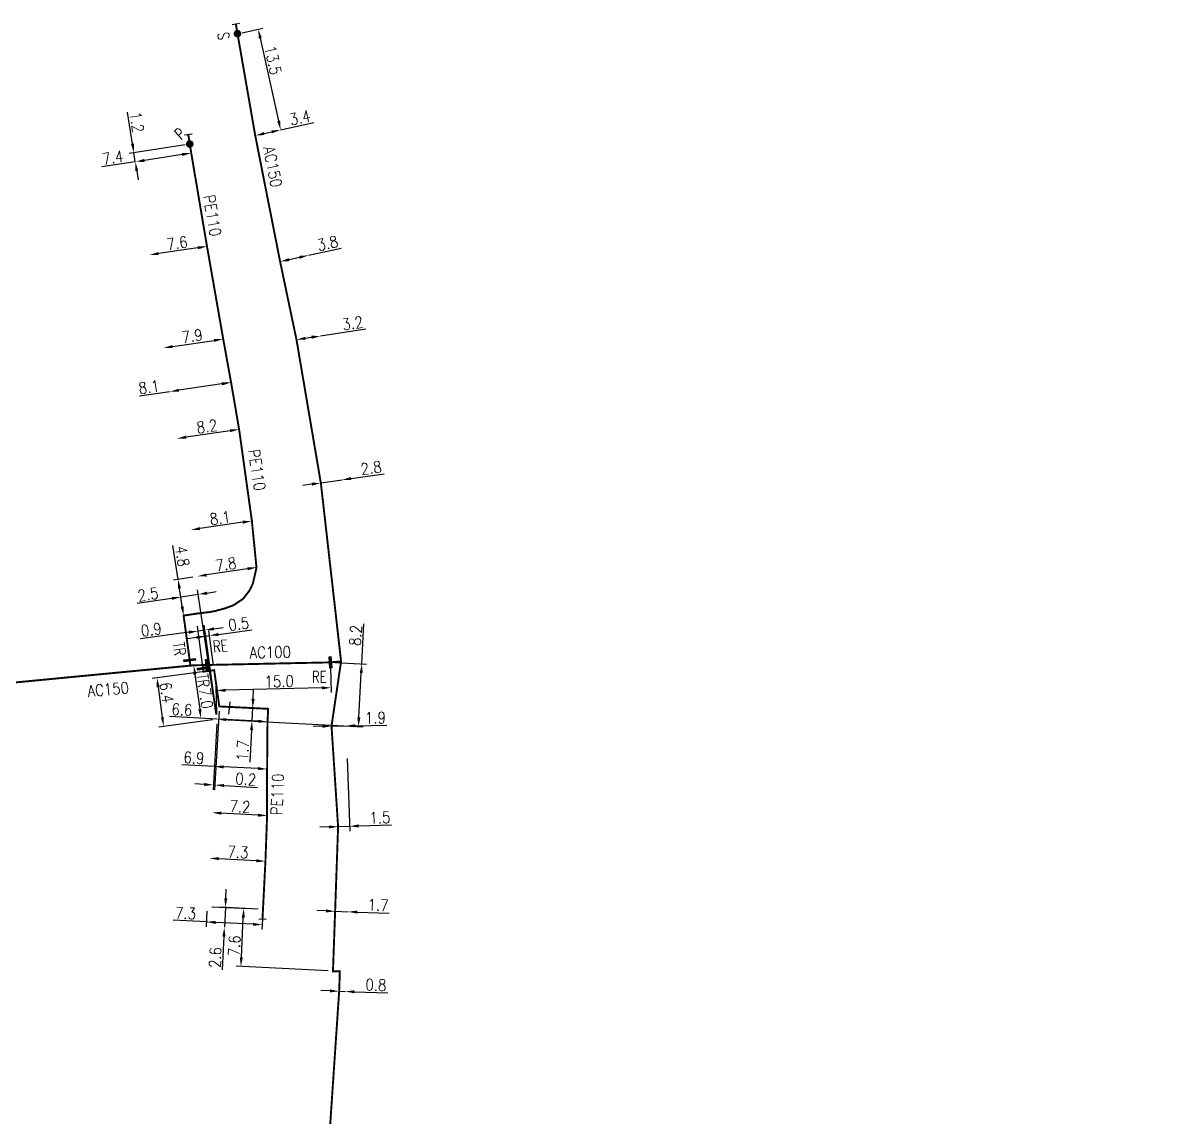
# Model space of a CAD drawing. Header units: millimetres. Extents: x 133989 to 135004, y 130988 to 132014.
# Drawn here: x 134509 to 134657.5, y 131640.1 to 131783.2 of the extents above; entities that cross this region are included whole.
import ezdxf
from ezdxf.enums import TextEntityAlignment as Align

# ---------------------------------------------------------------- set-up
doc = ezdxf.new("R2010")
doc.units = ezdxf.units.MM
doc.header["$PDMODE"] = 34
doc.linetypes.add('L_25_AP', pattern=[2000, 1000, 1000])
doc.linetypes.add('L_25_PE', pattern=[2000, 1000, 1000])
doc.layers.get('0').update_dxf_attribs({"linetype": 'CONTINUOUS'})
doc.layers.get('Defpoints').update_dxf_attribs({"linetype": 'CONTINUOUS'})
for name, color, linetype in [('L_150', 1, 'CONTINUOUS'), ('L_300', 7, 'CONTINUOUS'), ('L_340', 7, 'CONTINUOUS')]:
    doc.layers.add(name, color=color, linetype=linetype)
doc.styles.add('G_ROMANS', font='ROMANS.SHX', dxfattribs={"width": 0.75})
doc.styles.get("Standard").update_dxf_attribs({"font": 'romans.shx', "width": 0.85})
doc.dimstyles.get("Standard").update_dxf_attribs({"dimtxt": 1.5, "dimasz": 1.2, "dimexe": 0.625, "dimexo": 0.625, "dimgap": 0.25, "dimtad": 1, "dimdec": 1, "dimzin": 0, "dimdsep": 46, "dimtxsty": 'Standard', "dimcen": -0.5, "dimadec": 0, "dimazin": 0, "dimtfac": 1, "dimtdec": 1, "dimtmove": 0, "dimatfit": 3, "dimfxl": 0, "dimtolj": 1, "dimtzin": 0, "dimarcsym": 0})

# ---------------------------------------------------------------- blocks, each defined once
blk = doc.blocks.new('*D747')
at = {"layer": 'Defpoints', "color": 0, "linetype": 'Continuous', "transparency": 16777216}
for p in [(134537.09, 131781.77), (134542.73, 131769.19), (134542.73, 131769.19)]:
    blk.add_point(p, dxfattribs=at)
at = {"layer": 'L_300', "color": 0, "linetype": 'Continuous', "lineweight": -2, "transparency": 16777216}
for p, q in [((134537.7, 131781.9), (134540.41, 131782.5)), ((134540.06, 131781.2), (134542.47, 131770.36)), ((134543.34, 131769.33), (134543.34, 131769.33))]:
    blk.add_line(p, q, dxfattribs=at)
at = {"layer": 'L_300', "color": 0, "linetype": 'Continuous', "transparency": 16777216}
for points in [[(134540.26, 131781.24), (134539.87, 131781.15), (134539.8, 131782.37)], [(134542.66, 131770.41), (134542.27, 131770.32), (134542.73, 131769.19)]]:
    blk.add_solid(points, dxfattribs=at)
at = {"layer": 'L_300', "color": 0, "linetype": 'Continuous', "transparency": 16777216, "insert": (134541.73, 131778.31), "char_height": 1.5, "attachment_point": 5, "rotation": 282.5077}
blk.add_mtext('\\A1;13.5', dxfattribs=at)
blk = doc.blocks.new('*D748')
at = {"layer": 'Defpoints', "color": 0, "linetype": 'Continuous', "transparency": 16777216}
for p in [(134542.73, 131769.19), (134542.73, 131769.19), (134539.41, 131768.45)]:
    blk.add_point(p, dxfattribs=at)
at = {"layer": 'L_150', "color": 0, "linetype": 'Continuous', "lineweight": -2, "transparency": 16777216}
for p, q in [((134542.73, 131769.19), (134547.05, 131770.15)), ((134540.58, 131768.71), (134541.56, 131768.93))]:
    blk.add_line(p, q, dxfattribs=at)
at = {"layer": 'L_150', "color": 0, "linetype": 'Continuous', "transparency": 16777216}
for points in [[(134540.54, 131768.91), (134540.62, 131768.52), (134539.41, 131768.45)], [(134541.51, 131769.13), (134541.6, 131768.74), (134542.73, 131769.19)]]:
    blk.add_solid(points, dxfattribs=at)
at = {"layer": 'L_150', "color": 0, "linetype": 'Continuous', "transparency": 16777216, "insert": (134545.26, 131770.78), "char_height": 1.5, "attachment_point": 5, "rotation": 12.5077}
blk.add_mtext('\\A1;3.4', dxfattribs=at)
blk = doc.blocks.new('*D749')
at = {"layer": 'Defpoints', "color": 0, "linetype": 'Continuous', "transparency": 16777216}
for p in [(134546.37, 131752.79), (134546.37, 131752.79), (134542.66, 131751.97)]:
    blk.add_point(p, dxfattribs=at)
at = {"layer": 'L_150', "color": 0, "linetype": 'Continuous', "lineweight": -2, "transparency": 16777216}
for p, q in [((134546.37, 131752.79), (134550.63, 131753.74)), ((134543.83, 131752.23), (134545.19, 131752.53)), ((134542.79, 131751.36), (134542.79, 131751.36)), ((134546.5, 131752.18), (134546.5, 131752.18))]:
    blk.add_line(p, q, dxfattribs=at)
at = {"layer": 'L_150', "color": 0, "linetype": 'Continuous', "transparency": 16777216}
for points in [[(134543.78, 131752.42), (134543.87, 131752.03), (134542.66, 131751.97)], [(134545.15, 131752.72), (134545.24, 131752.33), (134546.37, 131752.79)]]:
    blk.add_solid(points, dxfattribs=at)
at = {"layer": 'L_150', "color": 0, "linetype": 'Continuous', "transparency": 16777216, "insert": (134548.87, 131754.37), "char_height": 1.5, "attachment_point": 5, "rotation": 12.5077}
blk.add_mtext('\\A1;3.8', dxfattribs=at)
blk = doc.blocks.new('*D750')
at = {"layer": 'Defpoints', "color": 0, "linetype": 'Continuous', "transparency": 16777216}
for p in [(134547.96, 131742.25), (134547.96, 131742.25), (134544.8, 131741.76)]:
    blk.add_point(p, dxfattribs=at)
at = {"layer": 'L_150', "color": 0, "linetype": 'Continuous', "lineweight": -2, "transparency": 16777216}
for p, q in [((134545.98, 131741.95), (134546.77, 131742.07)), ((134547.96, 131742.25), (134553.85, 131743.16))]:
    blk.add_line(p, q, dxfattribs=at)
at = {"layer": 'L_150', "color": 0, "linetype": 'Continuous', "transparency": 16777216}
for points in [[(134545.95, 131742.14), (134546.01, 131741.75), (134544.8, 131741.76)], [(134546.74, 131742.27), (134546.8, 131741.87), (134547.96, 131742.25)]]:
    blk.add_solid(points, dxfattribs=at)
at = {"layer": 'L_150', "color": 0, "linetype": 'Continuous', "transparency": 16777216, "insert": (134552.13, 131743.91), "char_height": 1.5, "attachment_point": 5, "rotation": 8.8011}
blk.add_mtext('\\A1;3.2', dxfattribs=at)
blk = doc.blocks.new('*D751')
at = {"layer": 'Defpoints', "color": 0, "linetype": 'Continuous', "transparency": 16777216}
for p in [(134547.99, 131723.03), (134550.76, 131723.43), (134550.76, 131723.43)]:
    blk.add_point(p, dxfattribs=at)
at = {"layer": 'L_150', "color": 0, "linetype": 'Continuous', "lineweight": -2, "transparency": 16777216}
for p, q in [((134551.95, 131723.6), (134556.27, 131724.23)), ((134546.8, 131722.85), (134545.61, 131722.68)), ((134547.99, 131723.03), (134550.76, 131723.43))]:
    blk.add_line(p, q, dxfattribs=at)
at = {"layer": 'L_150', "color": 0, "linetype": 'Continuous', "transparency": 16777216}
for points in [[(134546.77, 131723.05), (134546.83, 131722.66), (134547.99, 131723.03)], [(134551.92, 131723.8), (134551.98, 131723.41), (134550.76, 131723.43)]]:
    blk.add_solid(points, dxfattribs=at)
at = {"layer": 'L_150', "color": 0, "linetype": 'Continuous', "transparency": 16777216, "insert": (134554.56, 131724.99), "char_height": 1.5, "attachment_point": 5, "rotation": 8.2905}
blk.add_mtext('\\A1;2.8', dxfattribs=at)
blk = doc.blocks.new('*D752')
at = {"layer": 'Defpoints', "color": 0, "linetype": 'Continuous', "transparency": 16777216}
for p in [(134533.13, 131667.63), (134537.91, 131667.39), (134549.57, 131659.19)]:
    blk.add_point(p, dxfattribs=at)
at = {"layer": 'L_150', "color": 0, "linetype": 'Continuous', "lineweight": -2, "transparency": 16777216}
for p, q in [((134533.75, 131667.6), (134538.54, 131667.36)), ((134537.59, 131661), (134537.85, 131666.19)), ((134548.95, 131659.23), (134536.91, 131659.83))]:
    blk.add_line(p, q, dxfattribs=at)
at = {"layer": 'L_150', "color": 0, "linetype": 'Continuous', "transparency": 16777216}
for points in [[(134537.65, 131666.2), (134538.05, 131666.18), (134537.91, 131667.39)], [(134537.39, 131661.01), (134537.79, 131660.99), (134537.53, 131659.8)]]:
    blk.add_solid(points, dxfattribs=at)
at = {"layer": 'L_150', "color": 0, "linetype": 'Continuous', "transparency": 16777216, "insert": (134536.67, 131662.51), "char_height": 1.5, "attachment_point": 5, "rotation": 87.1168}
blk.add_mtext('\\A1;7.6', dxfattribs=at)
blk = doc.blocks.new('*D753')
at = {"layer": 'Defpoints', "color": 0, "linetype": 'Continuous', "transparency": 16777216}
for p in [(134550.38, 131656.56), (134551.17, 131656.53), (134551.17, 131656.53)]:
    blk.add_point(p, dxfattribs=at)
at = {"layer": 'L_150', "color": 0, "linetype": 'Continuous', "lineweight": -2, "transparency": 16777216}
for p, q in [((134549.18, 131656.6), (134547.98, 131656.65)), ((134550.38, 131656.56), (134551.17, 131656.53)), ((134552.37, 131656.49), (134556.74, 131656.34))]:
    blk.add_line(p, q, dxfattribs=at)
at = {"layer": 'L_150', "color": 0, "linetype": 'Continuous', "transparency": 16777216}
for points in [[(134549.18, 131656.8), (134549.17, 131656.4), (134550.38, 131656.56)], [(134552.38, 131656.69), (134552.37, 131656.29), (134551.17, 131656.53)]]:
    blk.add_solid(points, dxfattribs=at)
at = {"layer": 'L_150', "color": 0, "linetype": 'Continuous', "transparency": 16777216, "insert": (134555.19, 131657.39), "char_height": 1.5, "attachment_point": 5, "rotation": 357.9943}
blk.add_mtext('\\A1;0.8', dxfattribs=at)
blk = doc.blocks.new('*D754')
at = {"layer": 'Defpoints', "color": 0, "linetype": 'Continuous', "transparency": 16777216}
for p in [(134549.85, 131667.01), (134551.55, 131666.95), (134551.55, 131666.95)]:
    blk.add_point(p, dxfattribs=at)
at = {"layer": 'L_150', "color": 0, "linetype": 'Continuous', "lineweight": -2, "transparency": 16777216}
for p, q in [((134549.87, 131667.64), (134549.87, 131667.64)), ((134548.65, 131667.06), (134547.45, 131667.1)), ((134549.85, 131667.01), (134551.55, 131666.95)), ((134551.57, 131667.58), (134551.57, 131667.58)), ((134552.74, 131666.91), (134556.93, 131666.77))]:
    blk.add_line(p, q, dxfattribs=at)
at = {"layer": 'L_150', "color": 0, "linetype": 'Continuous', "transparency": 16777216}
for points in [[(134548.65, 131667.26), (134548.64, 131666.86), (134549.85, 131667.01)], [(134552.75, 131667.11), (134552.74, 131666.71), (134551.55, 131666.95)]]:
    blk.add_solid(points, dxfattribs=at)
at = {"layer": 'L_150', "color": 0, "linetype": 'Continuous', "transparency": 16777216, "insert": (134555.47, 131667.82), "char_height": 1.5, "attachment_point": 5, "rotation": 358.0172}
blk.add_mtext('\\A1;1.7', dxfattribs=at)
blk = doc.blocks.new('*D755')
at = {"layer": 'Defpoints', "color": 0, "linetype": 'Continuous', "transparency": 16777216}
for p in [(134549.38, 131691.22), (134551.28, 131691.26), (134551.28, 131691.26)]:
    blk.add_point(p, dxfattribs=at)
at = {"layer": 'L_150', "color": 0, "linetype": 'Continuous', "lineweight": -2, "transparency": 16777216}
for p, q in [((134548.18, 131691.2), (134546.98, 131691.18)), ((134549.38, 131691.22), (134551.28, 131691.26)), ((134552.48, 131691.28), (134556.6, 131691.34))]:
    blk.add_line(p, q, dxfattribs=at)
at = {"layer": 'L_150', "color": 0, "linetype": 'Continuous', "transparency": 16777216}
for points in [[(134548.17, 131691.4), (134548.18, 131691), (134549.38, 131691.22)], [(134552.47, 131691.48), (134552.48, 131691.08), (134551.28, 131691.26)]]:
    blk.add_solid(points, dxfattribs=at)
at = {"layer": 'L_150', "color": 0, "linetype": 'Continuous', "transparency": 16777216, "insert": (134555.12, 131692.32), "char_height": 1.5, "attachment_point": 5, "rotation": 0.9508}
blk.add_mtext('\\A1;1.9', dxfattribs=at)
blk = doc.blocks.new('L_340_20')
at = {"linetype": 'Continuous'}
blk.add_hatch(color=0, dxfattribs=at).paths.add_polyline_path([(0.125, 0.75), (-0.125, 0.75), (-0.125, -0.75), (0.125, -0.75)])
at = {"color": 0, "linetype": 'Continuous'}
blk.add_lwpolyline([(-0.125, 0.75), (0.125, 0.75), (0.125, -0.75), (-0.125, -0.75)], close=True, dxfattribs=at)
at = {"color": 0, "linetype": 'Continuous', "width": 0.75}
for tag, height, flags, p in [('RE', 1.5, 8, (0, 3)), ('DEF_LEG', 1.2, 3, (0, -5)), ('DEF_COUP', 1.2, 3, (0, -7.5)), ('DEF_TYPE', 1.2, 3, (0, -10))]:
    blk.add_attdef(tag, text='', height=height, dxfattribs=dict(at, flags=flags)).set_placement(p, align=Align.MIDDLE)
blk = doc.blocks.new('L_300_11')
at = {"color": 0, "linetype": 'Continuous', "const_width": 0.497, "flags": 128}
blk.add_lwpolyline([(-0.25, 0, 1), (0.25, 0, 1)], format="xyb", close=True, dxfattribs=at)
at = {"color": 0, "linetype": 'Continuous', "style": 'G_ROMANS', "width": 0.75}
blk.add_text('S', height=1.5, dxfattribs=at).set_placement((0, 1.85), align=Align.MIDDLE)
at = {"color": 0, "linetype": 'Continuous', "style": 'G_ROMANS', "width": 0.75, "flags": 3}
for tag, p in [('DEF_LEG', (0, -5)), ('DEF_COUP', (0, -7.5)), ('DEF_TYPE', (0, -10))]:
    blk.add_attdef(tag, text='', height=1.2, dxfattribs=at).set_placement(p, align=Align.MIDDLE)
blk = doc.blocks.new('L_340_07')
at = {"color": 0, "linetype": 'Continuous', "const_width": 0.25, "flags": 128}
blk.add_lwpolyline([(0, 0), (1.25, 0)], dxfattribs=at)
at = {"color": 0, "linetype": 'Continuous', "flags": 128}
blk.add_lwpolyline([(1.25, -0.5), (1.25, 0.5)], dxfattribs=at)
at = {"color": 0, "linetype": 'Continuous', "width": 0.75, "flags": 3}
for tag, p in [('DEF_LEG', (0.72, -3.47)), ('DEF_COUP', (0.72, -5.97)), ('DEF_TYPE', (0.72, -8.47))]:
    blk.add_attdef(tag, text='', height=1.2, dxfattribs=at).set_placement(p, align=Align.MIDDLE)
blk = doc.blocks.new('*D783')
at = {"layer": 'Defpoints', "color": 0, "linetype": 'Continuous', "transparency": 16777216}
for p in [(134551.4, 131687.6), (134550.24, 131678.08), (134551.74, 131678.13)]:
    blk.add_point(p, dxfattribs=at)
at = {"layer": 'L_150', "color": 0, "linetype": 'Continuous', "lineweight": -2, "transparency": 16777216}
for p, q in [((134551.43, 131686.98), (134551.76, 131677.51)), ((134549.04, 131678.04), (134547.84, 131678)), ((134550.21, 131678.71), (134550.21, 131678.71)), ((134550.24, 131678.08), (134551.74, 131678.13)), ((134552.93, 131678.18), (134557.24, 131678.33))]:
    blk.add_line(p, q, dxfattribs=at)
at = {"layer": 'L_150', "color": 0, "linetype": 'Continuous', "transparency": 16777216}
for points in [[(134549.03, 131678.24), (134549.04, 131677.84), (134550.24, 131678.08)], [(134552.93, 131678.38), (134552.94, 131677.98), (134551.74, 131678.13)]]:
    blk.add_solid(points, dxfattribs=at)
at = {"layer": 'L_150', "color": 0, "linetype": 'Continuous', "transparency": 16777216, "insert": (134555.71, 131679.27), "char_height": 1.5, "attachment_point": 5, "rotation": 2.0097}
blk.add_mtext('\\A1;1.5', dxfattribs=at)
blk = doc.blocks.new('*D784')
at = {"layer": 'Defpoints', "color": 0, "linetype": 'Continuous', "transparency": 16777216}
for p in [(134549.24, 131699.57), (134534.32, 131695.88), (134534.42, 131692.14)]:
    blk.add_point(p, dxfattribs=at)
at = {"layer": 'L_340', "color": 0, "linetype": 'Continuous', "lineweight": -2, "transparency": 16777216}
for p, q in [((134549.25, 131698.95), (134549.33, 131695.62)), ((134534.4, 131692.77), (134534.31, 131696.5)), ((134548.12, 131696.22), (134535.52, 131695.91))]:
    blk.add_line(p, q, dxfattribs=at)
at = {"layer": 'L_340', "color": 0, "linetype": 'Continuous', "transparency": 16777216}
for points in [[(134535.52, 131696.11), (134535.53, 131695.71), (134534.32, 131695.88)], [(134548.11, 131696.42), (134548.12, 131696.02), (134549.32, 131696.25)]]:
    blk.add_solid(points, dxfattribs=at)
at = {"layer": 'L_340', "color": 0, "linetype": 'Continuous', "transparency": 16777216, "insert": (134542.54, 131697.08), "char_height": 1.5, "attachment_point": 5, "rotation": 1.4214}
blk.add_mtext('\\A1;15.0', dxfattribs=at)
blk = doc.blocks.new('*D500')
at = {"layer": 'Defpoints', "color": 0, "linetype": 'Continuous', "transparency": 16777216}
for p in [(134549.24, 131699.57), (134534.42, 131692.14), (134552.9, 131691.17)]:
    blk.add_point(p, dxfattribs=at)
at = {"layer": 'L_340', "color": 0, "linetype": 'Continuous', "lineweight": -2, "transparency": 16777216}
for p, q in [((134553.33, 131699.36), (134553.61, 131704.62)), ((134549.86, 131699.54), (134553.95, 131699.33)), ((134552.96, 131692.37), (134553.27, 131698.16)), ((134535.04, 131692.11), (134553.52, 131691.14))]:
    blk.add_line(p, q, dxfattribs=at)
at = {"layer": 'L_340', "color": 0, "linetype": 'Continuous', "transparency": 16777216}
for points in [[(134553.07, 131698.17), (134553.47, 131698.15), (134553.33, 131699.36)], [(134552.76, 131692.38), (134553.16, 131692.36), (134552.9, 131691.17)]]:
    blk.add_solid(points, dxfattribs=at)
at = {"layer": 'L_340', "color": 0, "linetype": 'Continuous', "transparency": 16777216, "insert": (134552.52, 131703.09), "char_height": 1.5, "attachment_point": 5, "rotation": 86.9956}
blk.add_mtext('\\A1;8.2', dxfattribs=at)
blk = doc.blocks.new('*D564')
at = {"layer": 'Defpoints', "color": 0, "linetype": 'Continuous', "transparency": 16777216}
for p in [(134533.13, 131667.63), (134540.42, 131667.26), (134533.03, 131665.62)]:
    blk.add_point(p, dxfattribs=at)
at = {"layer": 'L_340', "color": 0, "linetype": 'Continuous', "lineweight": -2, "transparency": 16777216}
for p, q in [((134533.1, 131667.01), (134533, 131664.99)), ((134540.39, 131666.64), (134540.29, 131664.63)), ((134533.03, 131665.62), (134528.66, 131665.84)), ((134539.12, 131665.31), (134534.23, 131665.56))]:
    blk.add_line(p, q, dxfattribs=at)
at = {"layer": 'L_340', "color": 0, "linetype": 'Continuous', "transparency": 16777216}
for points in [[(134534.24, 131665.76), (134534.22, 131665.36), (134533.03, 131665.62)], [(134539.13, 131665.51), (134539.11, 131665.11), (134540.32, 131665.25)]]:
    blk.add_solid(points, dxfattribs=at)
at = {"layer": 'L_340', "color": 0, "linetype": 'Continuous', "transparency": 16777216, "insert": (134530.3, 131666.76), "char_height": 1.5, "attachment_point": 5, "rotation": 357.1168}
blk.add_mtext('\\A1;7.3', dxfattribs=at)
blk = doc.blocks.new('*D565')
at = {"layer": 'Defpoints', "color": 0, "linetype": 'Continuous', "transparency": 16777216}
for p in [(134535.5, 131667.51), (134540.42, 131667.26), (134535.37, 131664.92)]:
    blk.add_point(p, dxfattribs=at)
at = {"layer": 'L_340', "color": 0, "linetype": 'Continuous', "lineweight": -2, "transparency": 16777216}
for p, q in [((134535.56, 131668.71), (134535.62, 131669.91)), ((134539.8, 131667.3), (134534.88, 131667.54)), ((134535.5, 131667.51), (134535.37, 131664.92)), ((134535.31, 131663.72), (134535.09, 131659.35))]:
    blk.add_line(p, q, dxfattribs=at)
at = {"layer": 'L_340', "color": 0, "linetype": 'Continuous', "transparency": 16777216}
for points in [[(134535.36, 131668.72), (134535.76, 131668.7), (134535.5, 131667.51)], [(134535.11, 131663.73), (134535.51, 131663.71), (134535.37, 131664.92)]]:
    blk.add_solid(points, dxfattribs=at)
at = {"layer": 'L_340', "color": 0, "linetype": 'Continuous', "transparency": 16777216, "insert": (134534.17, 131660.98), "char_height": 1.5, "attachment_point": 5, "rotation": 87.1168}
blk.add_mtext('\\A1;2.6', dxfattribs=at)
blk = doc.blocks.new('*D566')
at = {"layer": 'Defpoints', "color": 0, "linetype": 'Continuous', "transparency": 16777216}
for p in [(134533.45, 131673.95), (134533.45, 131673.95), (134540.74, 131673.56)]:
    blk.add_point(p, dxfattribs=at)
at = {"layer": 'L_150', "color": 0, "linetype": 'Continuous', "lineweight": -2, "transparency": 16777216}
for p, q in [((134533.48, 131674.58), (134533.48, 131674.58)), ((134539.54, 131673.62), (134534.65, 131673.89)), ((134540.77, 131674.18), (134540.77, 131674.18))]:
    blk.add_line(p, q, dxfattribs=at)
at = {"layer": 'L_150', "color": 0, "linetype": 'Continuous', "transparency": 16777216}
for points in [[(134534.66, 131674.09), (134534.64, 131673.69), (134533.45, 131673.95)], [(134539.55, 131673.82), (134539.53, 131673.42), (134540.74, 131673.56)]]:
    blk.add_solid(points, dxfattribs=at)
at = {"layer": 'L_150', "color": 0, "linetype": 'Continuous', "transparency": 16777216, "insert": (134537.15, 131674.75), "char_height": 1.5, "attachment_point": 5, "rotation": 356.8876}
blk.add_mtext('\\A1;7.3', dxfattribs=at)
blk = doc.blocks.new('*D567')
at = {"layer": 'Defpoints', "color": 0, "linetype": 'Continuous', "transparency": 16777216}
for p in [(134533.77, 131679.91), (134533.77, 131679.91), (134540.96, 131679.52)]:
    blk.add_point(p, dxfattribs=at)
at = {"layer": 'L_150', "color": 0, "linetype": 'Continuous', "lineweight": -2, "transparency": 16777216}
for p, q in [((134533.81, 131680.53), (134533.81, 131680.53)), ((134539.76, 131679.58), (134534.97, 131679.84)), ((134541, 131680.14), (134541, 131680.14))]:
    blk.add_line(p, q, dxfattribs=at)
at = {"layer": 'L_150', "color": 0, "linetype": 'Continuous', "transparency": 16777216}
for points in [[(134534.98, 131680.04), (134534.96, 131679.64), (134533.77, 131679.91)], [(134539.77, 131679.78), (134539.75, 131679.38), (134540.96, 131679.52)]]:
    blk.add_solid(points, dxfattribs=at)
at = {"layer": 'L_150', "color": 0, "linetype": 'Continuous', "transparency": 16777216, "insert": (134537.42, 131680.71), "char_height": 1.5, "attachment_point": 5, "rotation": 356.8876}
blk.add_mtext('\\A1;7.2', dxfattribs=at)
blk = doc.blocks.new('*D568')
at = {"layer": 'Defpoints', "color": 0, "linetype": 'Continuous', "transparency": 16777216}
for p in [(134534.07, 131685.95), (134534.07, 131685.95), (134540.96, 131685.61)]:
    blk.add_point(p, dxfattribs=at)
at = {"layer": 'L_150', "color": 0, "linetype": 'Continuous', "lineweight": -2, "transparency": 16777216}
for p, q in [((134534.07, 131685.95), (134529.82, 131686.15)), ((134539.76, 131685.67), (134535.27, 131685.89))]:
    blk.add_line(p, q, dxfattribs=at)
at = {"layer": 'L_150', "color": 0, "linetype": 'Continuous', "transparency": 16777216}
for points in [[(134535.28, 131686.09), (134535.26, 131685.69), (134534.07, 131685.95)], [(134539.77, 131685.87), (134539.75, 131685.47), (134540.96, 131685.61)]]:
    blk.add_solid(points, dxfattribs=at)
at = {"layer": 'L_150', "color": 0, "linetype": 'Continuous', "transparency": 16777216, "insert": (134531.39, 131687.08), "char_height": 1.5, "attachment_point": 5, "rotation": 357.2069}
blk.add_mtext('\\A1;6.9', dxfattribs=at)
blk = doc.blocks.new('*D569')
at = {"layer": 'Defpoints', "color": 0, "linetype": 'Continuous', "transparency": 16777216}
for p in [(134534.42, 131692.14), (134534.42, 131692.14), (134541.01, 131691.79)]:
    blk.add_point(p, dxfattribs=at)
at = {"layer": 'L_150', "color": 0, "linetype": 'Continuous', "lineweight": -2, "transparency": 16777216}
for p, q in [((134534.42, 131692.14), (134528.21, 131692.47)), ((134534.45, 131692.76), (134534.45, 131692.76)), ((134539.81, 131691.86), (134535.61, 131692.08)), ((134540.97, 131691.17), (134540.97, 131691.17))]:
    blk.add_line(p, q, dxfattribs=at)
at = {"layer": 'L_150', "color": 0, "linetype": 'Continuous', "transparency": 16777216}
for points in [[(134535.63, 131692.28), (134535.6, 131691.88), (134534.42, 131692.14)], [(134539.82, 131692.06), (134539.8, 131691.66), (134541.01, 131691.79)]]:
    blk.add_solid(points, dxfattribs=at)
at = {"layer": 'L_150', "color": 0, "linetype": 'Continuous', "transparency": 16777216, "insert": (134529.82, 131693.38), "char_height": 1.5, "attachment_point": 5, "rotation": 356.9931}
blk.add_mtext('\\A1;6.6', dxfattribs=at)
blk = doc.blocks.new('*D570')
at = {"layer": 'Defpoints', "color": 0, "linetype": 'Continuous', "transparency": 16777216}
for p in [(134531.86, 131710.81), (134529.32, 131710.42), (134530.04, 131705.68)]:
    blk.add_point(p, dxfattribs=at)
at = {"layer": 'L_150', "color": 0, "linetype": 'Continuous', "lineweight": -2, "transparency": 16777216}
for p, q in [((134529.32, 131710.42), (134528.65, 131714.86)), ((134531.24, 131710.72), (134528.7, 131710.33)), ((134529.86, 131706.87), (134529.5, 131709.24)), ((134529.42, 131705.59), (134529.42, 131705.59))]:
    blk.add_line(p, q, dxfattribs=at)
at = {"layer": 'L_150', "color": 0, "linetype": 'Continuous', "transparency": 16777216}
for points in [[(134529.7, 131709.27), (134529.3, 131709.21), (134529.32, 131710.42)], [(134530.06, 131706.9), (134529.66, 131706.84), (134530.04, 131705.68)]]:
    blk.add_solid(points, dxfattribs=at)
at = {"layer": 'L_150', "color": 0, "linetype": 'Continuous', "transparency": 16777216, "insert": (134529.88, 131713.45), "char_height": 1.5, "attachment_point": 5, "rotation": 278.6078}
blk.add_mtext('\\A1;4.8', dxfattribs=at)
blk = doc.blocks.new('*D571')
at = {"layer": 'Defpoints', "color": 0, "linetype": 'Continuous', "transparency": 16777216}
for p in [(134530.96, 131716.87), (134530.96, 131716.87), (134538.97, 131718.05)]:
    blk.add_point(p, dxfattribs=at)
at = {"layer": 'L_150', "color": 0, "linetype": 'Continuous', "lineweight": -2, "transparency": 16777216}
blk.add_line((134537.79, 131717.88), (134532.15, 131717.05), dxfattribs=at)
at = {"layer": 'L_150', "color": 0, "linetype": 'Continuous', "transparency": 16777216}
for points in [[(134532.12, 131717.25), (134532.18, 131716.85), (134530.96, 131716.87)], [(134537.76, 131718.08), (134537.81, 131717.68), (134538.97, 131718.05)]]:
    blk.add_solid(points, dxfattribs=at)
at = {"layer": 'L_150', "color": 0, "linetype": 'Continuous', "transparency": 16777216, "insert": (134534.82, 131718.45), "char_height": 1.5, "attachment_point": 5, "rotation": 8.3753}
blk.add_mtext('\\A1;8.1', dxfattribs=at)
blk = doc.blocks.new('*D572')
at = {"layer": 'Defpoints', "color": 0, "linetype": 'Continuous', "transparency": 16777216}
for p in [(134531.86, 131710.81), (134531.86, 131710.81), (134539.57, 131711.98)]:
    blk.add_point(p, dxfattribs=at)
at = {"layer": 'L_150', "color": 0, "linetype": 'Continuous', "lineweight": -2, "transparency": 16777216}
blk.add_line((134538.39, 131711.8), (134533.05, 131710.99), dxfattribs=at)
at = {"layer": 'L_150', "color": 0, "linetype": 'Continuous', "transparency": 16777216}
for points in [[(134533.02, 131711.19), (134533.08, 131710.79), (134531.86, 131710.81)], [(134538.36, 131711.99), (134538.42, 131711.6), (134539.57, 131711.98)]]:
    blk.add_solid(points, dxfattribs=at)
at = {"layer": 'L_150', "color": 0, "linetype": 'Continuous', "transparency": 16777216, "insert": (134535.57, 131712.38), "char_height": 1.5, "attachment_point": 5, "rotation": 8.6078}
blk.add_mtext('\\A1;7.8', dxfattribs=at)
blk = doc.blocks.new('*D573')
at = {"layer": 'Defpoints', "color": 0, "linetype": 'Continuous', "transparency": 16777216}
for p in [(134537.3, 131730.03), (134529.19, 131728.83), (134529.19, 131728.83)]:
    blk.add_point(p, dxfattribs=at)
at = {"layer": 'L_150', "color": 0, "linetype": 'Continuous', "lineweight": -2, "transparency": 16777216}
blk.add_line((134536.11, 131729.85), (134530.38, 131729.01), dxfattribs=at)
at = {"layer": 'L_150', "color": 0, "linetype": 'Continuous', "transparency": 16777216}
for points in [[(134536.08, 131730.05), (134536.14, 131729.66), (134537.3, 131730.03)], [(134530.35, 131729.21), (134530.4, 131728.81), (134529.19, 131728.83)]]:
    blk.add_solid(points, dxfattribs=at)
at = {"layer": 'L_150', "color": 0, "linetype": 'Continuous', "transparency": 16777216, "insert": (134533.1, 131730.42), "char_height": 1.5, "attachment_point": 5, "rotation": 8.3877}
blk.add_mtext('\\A1;8.2', dxfattribs=at)
blk = doc.blocks.new('*D574')
at = {"layer": 'Defpoints', "color": 0, "linetype": 'Continuous', "transparency": 16777216}
for p in [(134536.25, 131736.16), (134528.24, 131734.96), (134528.24, 131734.96)]:
    blk.add_point(p, dxfattribs=at)
at = {"layer": 'L_150', "color": 0, "linetype": 'Continuous', "lineweight": -2, "transparency": 16777216}
for p, q in [((134535.06, 131735.98), (134529.43, 131735.14)), ((134528.24, 131734.96), (134524.28, 131734.37)), ((134536.34, 131735.54), (134536.34, 131735.54)), ((134528.33, 131734.35), (134528.33, 131734.35))]:
    blk.add_line(p, q, dxfattribs=at)
at = {"layer": 'L_150', "color": 0, "linetype": 'Continuous', "transparency": 16777216}
for points in [[(134535.03, 131736.18), (134535.09, 131735.78), (134536.25, 131736.16)], [(134529.4, 131735.34), (134529.46, 131734.94), (134528.24, 131734.96)]]:
    blk.add_solid(points, dxfattribs=at)
at = {"layer": 'L_150', "color": 0, "linetype": 'Continuous', "transparency": 16777216, "insert": (134525.52, 131735.57), "char_height": 1.5, "attachment_point": 5, "rotation": 8.4752}
blk.add_mtext('\\A1;8.1', dxfattribs=at)
blk = doc.blocks.new('*D575')
at = {"layer": 'Defpoints', "color": 0, "linetype": 'Continuous', "transparency": 16777216}
for p in [(134535.22, 131741.85), (134535.22, 131741.85), (134527.41, 131740.67)]:
    blk.add_point(p, dxfattribs=at)
at = {"layer": 'L_150', "color": 0, "linetype": 'Continuous', "lineweight": -2, "transparency": 16777216}
blk.add_line((134528.6, 131740.85), (134534.04, 131741.67), dxfattribs=at)
at = {"layer": 'L_150', "color": 0, "linetype": 'Continuous', "transparency": 16777216}
for points in [[(134534.01, 131741.87), (134534.07, 131741.47), (134535.22, 131741.85)], [(134528.57, 131741.05), (134528.63, 131740.65), (134527.41, 131740.67)]]:
    blk.add_solid(points, dxfattribs=at)
at = {"layer": 'L_150', "color": 0, "linetype": 'Continuous', "transparency": 16777216, "insert": (134531.17, 131742.25), "char_height": 1.5, "attachment_point": 5, "rotation": 8.5693}
blk.add_mtext('\\A1;7.9', dxfattribs=at)
blk = doc.blocks.new('*D576')
at = {"layer": 'Defpoints', "color": 0, "linetype": 'Continuous', "transparency": 16777216}
for p in [(134533.1, 131753.96), (134525.58, 131752.84), (134525.58, 131752.84)]:
    blk.add_point(p, dxfattribs=at)
at = {"layer": 'L_150', "color": 0, "linetype": 'Continuous', "lineweight": -2, "transparency": 16777216}
blk.add_line((134531.91, 131753.78), (134526.77, 131753.01), dxfattribs=at)
at = {"layer": 'L_150', "color": 0, "linetype": 'Continuous', "transparency": 16777216}
for points in [[(134531.88, 131753.98), (134531.94, 131753.58), (134533.1, 131753.96)], [(134526.74, 131753.21), (134526.8, 131752.82), (134525.58, 131752.84)]]:
    blk.add_solid(points, dxfattribs=at)
at = {"layer": 'L_150', "color": 0, "linetype": 'Continuous', "transparency": 16777216, "insert": (134529.19, 131754.39), "char_height": 1.5, "attachment_point": 5, "rotation": 8.4826}
blk.add_mtext('\\A1;7.6', dxfattribs=at)
blk = doc.blocks.new('*D577')
at = {"layer": 'Defpoints', "color": 0, "linetype": 'Continuous', "transparency": 16777216}
for p in [(134530.85, 131767.34), (134531.04, 131766.16), (134523.73, 131765.02)]:
    blk.add_point(p, dxfattribs=at)
at = {"layer": 'L_300', "color": 0, "linetype": 'Continuous', "lineweight": -2, "transparency": 16777216}
for p, q in [((134529.85, 131765.97), (134524.91, 131765.2)), ((134530.95, 131766.73), (134531.13, 131765.54)), ((134523.73, 131765.02), (134519.35, 131764.34))]:
    blk.add_line(p, q, dxfattribs=at)
at = {"layer": 'L_300', "color": 0, "linetype": 'Continuous', "transparency": 16777216}
for points in [[(134529.82, 131766.17), (134529.88, 131765.77), (134531.04, 131766.16)], [(134524.88, 131765.4), (134524.94, 131765.01), (134523.73, 131765.02)]]:
    blk.add_solid(points, dxfattribs=at)
at = {"layer": 'L_300', "color": 0, "linetype": 'Continuous', "transparency": 16777216, "insert": (134520.79, 131765.57), "char_height": 1.5, "attachment_point": 5, "rotation": 8.8463}
blk.add_mtext('\\A1;7.4', dxfattribs=at)
blk = doc.blocks.new('*D578')
at = {"layer": 'Defpoints', "color": 0, "linetype": 'Continuous', "transparency": 16777216}
for p in [(134530.85, 131767.34), (134523.73, 131765.02), (134523.73, 131765.02)]:
    blk.add_point(p, dxfattribs=at)
at = {"layer": 'L_300', "color": 0, "linetype": 'Continuous', "lineweight": -2, "transparency": 16777216}
for p, q in [((134523.36, 131767.39), (134522.71, 131771.53)), ((134530.24, 131767.25), (134522.92, 131766.11)), ((134523.73, 131765.02), (134523.54, 131766.2)), ((134523.91, 131763.83), (134524.1, 131762.65))]:
    blk.add_line(p, q, dxfattribs=at)
at = {"layer": 'L_300', "color": 0, "linetype": 'Continuous', "transparency": 16777216}
for points in [[(134523.55, 131767.42), (134523.16, 131767.36), (134523.54, 131766.2)], [(134524.11, 131763.86), (134523.71, 131763.8), (134523.73, 131765.02)]]:
    blk.add_solid(points, dxfattribs=at)
at = {"layer": 'L_300', "color": 0, "linetype": 'Continuous', "transparency": 16777216, "insert": (134523.93, 131770.21), "char_height": 1.5, "attachment_point": 5, "rotation": 278.8463}
blk.add_mtext('\\A1;1.2', dxfattribs=at)
blk = doc.blocks.new('L_300_12')
at = {"color": 0, "linetype": 'Continuous', "const_width": 0.497, "flags": 128}
blk.add_lwpolyline([(-0.25, 0, 1), (0.25, 0, 1)], format="xyb", close=True, dxfattribs=at)
at = {"color": 0, "linetype": 'Continuous', "style": 'G_ROMANS', "width": 0.75}
blk.add_text('P', height=1.5, dxfattribs=at).set_placement((0, 1.85), align=Align.MIDDLE)
at = {"color": 0, "linetype": 'Continuous', "width": 0.75, "flags": 3}
for tag, p in [('DEF_LEG', (0, -5)), ('DEF_COUP', (0, -7.5)), ('DEF_TYPE', (0, -10))]:
    blk.add_attdef(tag, text='', height=1.2, dxfattribs=at).set_placement(p, align=Align.MIDDLE)
blk = doc.blocks.new('*D615')
at = {"layer": 'Defpoints', "color": 0, "linetype": 'Continuous', "transparency": 16777216}
for p in [(134534.71, 131693.8), (134534.42, 131692.14), (134533.93, 131683.54)]:
    blk.add_point(p, dxfattribs=at)
at = {"layer": 'L_300', "color": 0, "linetype": 'Continuous', "lineweight": -2, "transparency": 16777216}
for p, q in [((134534.68, 131693.17), (134534.1, 131682.9)), ((134534.38, 131691.52), (134533.9, 131682.91)), ((134532.73, 131683.6), (134531.53, 131683.67)), ((134533.93, 131683.54), (134534.13, 131683.52)), ((134535.33, 131683.46), (134539.69, 131683.21))]:
    blk.add_line(p, q, dxfattribs=at)
at = {"layer": 'L_300', "color": 0, "linetype": 'Continuous', "transparency": 16777216}
for points in [[(134532.74, 131683.8), (134532.72, 131683.4), (134533.93, 131683.54)], [(134535.34, 131683.66), (134535.32, 131683.26), (134534.13, 131683.52)]]:
    blk.add_solid(points, dxfattribs=at)
at = {"layer": 'L_300', "color": 0, "linetype": 'Continuous', "transparency": 16777216, "insert": (134538.17, 131684.3), "char_height": 1.5, "attachment_point": 5, "rotation": 356.7698}
blk.add_mtext('\\A1;0.2', dxfattribs=at)
blk = doc.blocks.new('*D473')
at = {"layer": 'Defpoints', "color": 0, "linetype": 'Continuous', "transparency": 16777216}
for p in [(134541.1, 131693.49), (134534.42, 131692.14), (134538.98, 131691.9)]:
    blk.add_point(p, dxfattribs=at)
at = {"layer": 'L_150', "color": 0, "linetype": 'Continuous', "lineweight": -2, "transparency": 16777216}
for p, q in [((134539.13, 131694.8), (134539.2, 131696)), ((134540.47, 131693.53), (134538.45, 131693.63)), ((134539.07, 131693.6), (134538.98, 131691.9)), ((134535.04, 131692.11), (134539.6, 131691.87)), ((134538.92, 131690.7), (134538.7, 131686.51))]:
    blk.add_line(p, q, dxfattribs=at)
at = {"layer": 'L_150', "color": 0, "linetype": 'Continuous', "transparency": 16777216}
for points in [[(134538.93, 131694.81), (134539.33, 131694.79), (134539.07, 131693.6)], [(134538.72, 131690.71), (134539.12, 131690.69), (134538.98, 131691.9)]]:
    blk.add_solid(points, dxfattribs=at)
at = {"layer": 'L_150', "color": 0, "linetype": 'Continuous', "transparency": 16777216, "insert": (134537.78, 131688.05), "char_height": 1.5, "attachment_point": 5, "rotation": 86.9931}
blk.add_mtext('\\A1;1.7', dxfattribs=at)
blk = doc.blocks.new('*D474')
at = {"layer": 'Defpoints', "color": 0, "linetype": 'Continuous', "transparency": 16777216}
for p in [(134531.95, 131708.45), (134530.04, 131705.68), (134534.42, 131692.14)]:
    blk.add_point(p, dxfattribs=at)
at = {"layer": 'L_150', "color": 0, "linetype": 'Continuous', "lineweight": -2, "transparency": 16777216}
for p, q in [((134528.49, 131707.92), (134523.97, 131707.24)), ((134529.95, 131706.3), (134529.58, 131708.72)), ((134531.95, 131708.45), (134529.67, 131708.1)), ((134534.32, 131692.76), (134531.85, 131709.06)), ((134533.13, 131708.63), (134534.32, 131708.81))]:
    blk.add_line(p, q, dxfattribs=at)
at = {"layer": 'L_150', "color": 0, "linetype": 'Continuous', "transparency": 16777216}
for points in [[(134528.46, 131708.12), (134528.52, 131707.72), (134529.67, 131708.1)], [(134533.1, 131708.82), (134533.16, 131708.43), (134531.95, 131708.45)]]:
    blk.add_solid(points, dxfattribs=at)
at = {"layer": 'L_150', "color": 0, "linetype": 'Continuous', "transparency": 16777216, "insert": (134525.39, 131708.46), "char_height": 1.5, "attachment_point": 5, "rotation": 8.6078}
blk.add_mtext('\\A1;2.5', dxfattribs=at)
blk = doc.blocks.new('*D475')
at = {"layer": 'Defpoints', "color": 0, "linetype": 'Continuous', "transparency": 16777216}
for p in [(134532.82, 131703.79), (134532.66, 131698.35), (134534.42, 131692.14)]:
    blk.add_point(p, dxfattribs=at)
at = {"layer": 'L_150', "color": 0, "linetype": 'Continuous', "lineweight": -2, "transparency": 16777216}
for p, q in [((134530.74, 131703.5), (134524.4, 131702.63)), ((134532.57, 131698.97), (134531.85, 131704.28)), ((134532.82, 131703.79), (134531.93, 131703.66)), ((134534.33, 131692.76), (134532.74, 131704.41)), ((134534.01, 131703.95), (134535.2, 131704.11))]:
    blk.add_line(p, q, dxfattribs=at)
at = {"layer": 'L_150', "color": 0, "linetype": 'Continuous', "transparency": 16777216}
for points in [[(134530.72, 131703.7), (134530.77, 131703.3), (134531.93, 131703.66)], [(134533.98, 131704.15), (134534.04, 131703.75), (134532.82, 131703.79)]]:
    blk.add_solid(points, dxfattribs=at)
at = {"layer": 'L_150', "color": 0, "linetype": 'Continuous', "transparency": 16777216, "insert": (134525.81, 131703.84), "char_height": 1.5, "attachment_point": 5, "rotation": 7.7913}
blk.add_mtext('\\A1;0.9', dxfattribs=at)
blk = doc.blocks.new('*D476')
at = {"layer": 'Defpoints', "color": 0, "linetype": 'Continuous', "transparency": 16777216}
for p in [(134534.04, 131698.55), (134534.42, 131692.14), (134527.43, 131691.18)]:
    blk.add_point(p, dxfattribs=at)
at = {"layer": 'L_150', "color": 0, "linetype": 'Continuous', "lineweight": -2, "transparency": 16777216}
for p, q in [((134533.42, 131698.46), (134525.94, 131697.44)), ((134526.72, 131696.34), (134527.26, 131692.37)), ((134533.8, 131692.06), (134526.81, 131691.1))]:
    blk.add_line(p, q, dxfattribs=at)
at = {"layer": 'L_150', "color": 0, "linetype": 'Continuous', "transparency": 16777216}
for points in [[(134526.92, 131696.36), (134526.52, 131696.31), (134526.56, 131697.53)], [(134527.46, 131692.4), (134527.07, 131692.35), (134527.43, 131691.18)]]:
    blk.add_solid(points, dxfattribs=at)
at = {"layer": 'L_150', "color": 0, "linetype": 'Continuous', "transparency": 16777216, "insert": (134527.83, 131695.61), "char_height": 1.5, "attachment_point": 5, "rotation": 277.7913}
blk.add_mtext('\\A1;6.4', dxfattribs=at)
blk = doc.blocks.new('*D477')
at = {"layer": 'Defpoints', "color": 0, "linetype": 'Continuous', "transparency": 16777216}
for p in [(134532.93, 131702.99), (134534.04, 131698.55), (134534.42, 131692.14)]:
    blk.add_point(p, dxfattribs=at)
at = {"layer": 'L_150', "color": 0, "linetype": 'Continuous', "lineweight": -2, "transparency": 16777216}
for p, q in [((134534.33, 131692.76), (134532.85, 131703.61)), ((134533.96, 131699.17), (134533.34, 131703.68)), ((134534.62, 131703.22), (134538.95, 131703.81)), ((134531.74, 131702.83), (134530.55, 131702.66)), ((134532.93, 131702.99), (134533.43, 131703.06))]:
    blk.add_line(p, q, dxfattribs=at)
at = {"layer": 'L_150', "color": 0, "linetype": 'Continuous', "transparency": 16777216}
for points in [[(134534.59, 131703.42), (134534.64, 131703.02), (134533.43, 131703.06)], [(134531.72, 131703.02), (134531.77, 131702.63), (134532.93, 131702.99)]]:
    blk.add_solid(points, dxfattribs=at)
at = {"layer": 'L_150', "color": 0, "linetype": 'Continuous', "transparency": 16777216, "insert": (134537.24, 131704.59), "char_height": 1.5, "attachment_point": 5, "rotation": 7.7913}
blk.add_mtext('\\A1;0.5', dxfattribs=at)
blk = doc.blocks.new('*D478')
at = {"layer": 'Defpoints', "color": 0, "linetype": 'Continuous', "transparency": 16777216}
for p in [(134531.36, 131699.18), (134532.31, 131692.25), (134532.31, 131692.25)]:
    blk.add_point(p, dxfattribs=at)
at = {"layer": 'L_150', "color": 0, "linetype": 'Continuous', "lineweight": -2, "transparency": 16777216}
for p, q in [((134530.74, 131699.1), (134530.74, 131699.1)), ((134531.52, 131697.99), (134532.15, 131693.43)), ((134531.69, 131692.16), (134531.69, 131692.16))]:
    blk.add_line(p, q, dxfattribs=at)
at = {"layer": 'L_150', "color": 0, "linetype": 'Continuous', "transparency": 16777216}
for points in [[(134531.72, 131698.02), (134531.33, 131697.96), (134531.36, 131699.18)], [(134532.35, 131693.46), (134531.95, 131693.41), (134532.31, 131692.25)]]:
    blk.add_solid(points, dxfattribs=at)
at = {"layer": 'L_150', "color": 0, "linetype": 'Continuous', "transparency": 16777216, "insert": (134532.96, 131694.87), "char_height": 1.5, "attachment_point": 5, "rotation": 277.7913}
blk.add_mtext('\\A1;7.0', dxfattribs=at)
blk = doc.blocks.new('L_340_19')
at = {"linetype": 'Continuous'}
blk.add_hatch(color=0, dxfattribs=at).paths.add_polyline_path([(0.125, 0.75), (-0.125, 0.75), (-0.125, -0.75), (0.125, -0.75)])
at = {"color": 0, "linetype": 'Continuous'}
blk.add_lwpolyline([(-0.125, 0.75), (0.125, 0.75), (0.125, -0.75), (-0.125, -0.75)], close=True, dxfattribs=at)
at = {"color": 0, "linetype": 'Continuous', "width": 0.75}
for tag, height, flags, p in [('TR', 1.5, 8, (0, 3)), ('DEF_LEG', 1.2, 3, (0, -5)), ('DEF_COUP', 1.2, 3, (0, -7.5)), ('DEF_TYPE', 1.2, 3, (0, -10))]:
    blk.add_attdef(tag, text='', height=height, dxfattribs=dict(at, flags=flags)).set_placement(p, align=Align.MIDDLE)

msp = doc.modelspace()

# ---------------------------------------------------------------- linework, layer by layer
at = {"layer": 'L_150'}
msp.add_line((134536.08, 131694.41), (134535.91, 131692.79), dxfattribs=at)
at = {"layer": 'L_150', "linetype": 'L_25_AP', "const_width": 0.25, "flags": 128}
for points in [[(134549.38, 131691.22), (134550.63, 131699.69), (134550.63, 131699.69), (134550.63, 131699.69), (134550.63, 131699.69), (134547.99, 131722.98), (134544.8, 131741.76), (134542.66, 131751.97), (134539.41, 131768.44), (134537.09, 131781.77)], [(134403.41, 131687.61), (134403.43, 131687.61), (134456.35, 131692.14), (134465.56, 131693.12), (134479.65, 131694.21), (134530.94, 131699.14), (134531.36, 131699.18), (134532.54, 131699.21), (134549.11, 131699.56)], [(134530.85, 131699.74), (134530.94, 131699.14)], [(134532.58, 131698.9), (134532.54, 131699.21)], [(134549.36, 131699.58), (134550.63, 131699.69)], [(134549.38, 131691.22), (134550.24, 131678.08), (134549.85, 131667.01), (134549.57, 131659.17), (134550.47, 131659.15), (134550.38, 131656.56), (134548.71, 131631.71), (134548.63, 131630.01), (134548.5, 131626.94), (134547.96, 131614.72), (134546.79, 131592.51), (134545.89, 131574.45), (134545.31, 131559.12), (134545.25, 131544.17), (134549.04, 131526.06), (134553.94, 131508.71), (134559.13, 131489.84), (134563.13, 131474.35), (134568.86, 131453.61), (134571.59, 131444.37), (134574.46, 131439.92), (134578.91, 131433.03), (134583.74, 131425.82), (134590.53, 131421.48), (134591.17, 131421.08), (134604.71, 131415.57), (134618.46, 131410.3), (134644.32, 131400.44), (134645.99, 131399.46), (134648.87, 131397.57), (134653.11, 131394.09), (134654.49, 131392.95), (134656.17, 131391.29), (134657.35, 131390.06)]]:
    msp.add_lwpolyline(points, dxfattribs=at)
at = {"layer": 'L_150', "linetype": 'L_25_PE', "const_width": 0.25, "flags": 128}
msp.add_lwpolyline([(134530.85, 131767.34), (134531.04, 131766.16), (134533.1, 131753.96), (134535.22, 131741.85), (134536.25, 131736.16), (134537.3, 131730.03), (134538.97, 131718.05), (134539.57, 131711.98), (134539.44, 131711.34), (134539.1, 131709.89), (134538.69, 131709), (134537.79, 131707.84), (134536.56, 131707.03), (134535.44, 131706.62), (134534.14, 131706.27), (134533.41, 131706.14), (134531.89, 131705.96), (134530.04, 131705.68), (134530.82, 131699.99)], dxfattribs=at)
at = {"layer": 'L_150', "linetype": 'L_25_PE', "flags": 128}
msp.add_lwpolyline([(134540.42, 131667.26, 0.25, 0.25, 0), (134540.74, 131673.56, 0.25, 0.25, 0), (134540.96, 131679.52, 0.25, 0.25, 0), (134540.96, 131685.61, 0.25, 0.25, 0), (134541.01, 131691.79, 0.25, 0.25, 0), (134541.1, 131693.49, 0.25, 0.25, 0), (134534.71, 131693.8, 0.25, 0.25, 0), (134534.04, 131698.55, 0.25, 0.25, 0), (134532.66, 131698.35, 0.25, 0.25, 0), (134532.62, 131698.65, 0, 0, 0)], format="xyseb", dxfattribs=at)

# ---------------------------------------------------------------- block references
at = {"layer": 'L_300'}
for name, p, rotation in [('L_300_11', (134537.09, 131781.77), 99.42340628383059), ('L_300_12', (134530.85, 131767.34), 43.32800811129055)]:
    msp.add_blockref(name, p, dxfattribs=dict(at, rotation=rotation))
at = {"layer": 'L_340'}
for p, rotation in [((134537.09, 131781.77), 99.8560514313368), ((134530.85, 131767.34), 98.84634331284974), ((134540.42, 131667.26), 267.1168041297693)]:
    msp.add_blockref('L_340_07', p, dxfattribs=dict(at, rotation=rotation))
ref = msp.add_blockref('L_340_19', (134530.84, 131699.86), dxfattribs=dict(at, rotation=277.7915662843827))
ref.add_attrib('TR', 'TR', dxfattribs={"layer": '0', "color": 0, "linetype": 'Continuous', "height": 1.5, "rotation": 277.7916, "width": 0.75, "flags": 8}).set_placement((134529.48, 131701.33), align=Align.MIDDLE)
ref = msp.add_blockref('L_340_20', (134533.08, 131699.21), dxfattribs=dict(at, rotation=5.452440927949654))
ref.add_attrib('RE', 'RE', dxfattribs={"layer": '0', "color": 0, "linetype": 'Continuous', "height": 1.5, "rotation": 5.4524, "width": 0.75, "flags": 8}).set_placement((134534.84, 131701.7), align=Align.MIDDLE)
ref = msp.add_blockref('L_340_20', (134549.24, 131699.57), dxfattribs=dict(at, rotation=4.795210171434719))
ref.add_attrib('RE', 'RE', dxfattribs={"layer": '0', "color": 0, "linetype": 'Continuous', "height": 1.5, "width": 0.75, "flags": 8}).set_placement((134547.78, 131697.68), align=Align.MIDDLE)
ref = msp.add_blockref('L_340_19', (134532.6, 131698.78), dxfattribs=dict(at, rotation=277.7912579334945))
ref.add_attrib('TR', 'TR', dxfattribs={"layer": '0', "color": 0, "linetype": 'Continuous', "height": 1.5, "rotation": 277.7913, "width": 0.75, "flags": 8}).set_placement((134532.59, 131697.19), align=Align.MIDDLE)

# ---------------------------------------------------------------- texts
at = {"layer": 'L_150', "linetype": 'Continuous', "width": 0.85}
for s, rotation, p in [('AC150', 281.1467, (134541.69, 131764.37)), ('PE110', 279.589, (134533.8, 131757.99)), ('PE110', 278.7484, (134539.63, 131724.73)), ('AC100', 1.2357, (134541.37, 131700.89)), ('AC150', 5.1453, (134520.19, 131696.04)), ('PE110', 87.8482, (134542.29, 131682.3))]:
    msp.add_text(s, height=1.5, rotation=rotation, dxfattribs=at).set_placement(p, align=Align.MIDDLE)

# ---------------------------------------------------------------- dimensions: what is measured, and where the dimension line sits
at = {"layer": 'L_150', "linetype": 'Continuous'}
for base, p1, p2, angle, picture, middle in [((134542.73, 131769.19), (134539.41, 131768.45), (134542.73, 131769.19), 192.5077, '*D748', (134545.48, 131769.8)), ((134525.58, 131752.84), (134533.1, 131753.96), (134525.58, 131752.84), 8.4826, '*D576', (134529.34, 131753.4)), ((134546.37, 131752.79), (134542.66, 131751.97), (134546.37, 131752.79), 192.5077, '*D749', (134549.09, 131753.39)), ((134547.96, 131742.25), (134544.8, 131741.76), (134547.96, 131742.25), 188.8011, '*D750', (134552.28, 131742.92)), ((134535.22, 131741.85), (134527.41, 131740.67), (134535.22, 131741.85), 188.5693, '*D575', (134531.32, 131741.26)), ((134528.24, 131734.96), (134536.25, 131736.16), (134528.24, 131734.96), 8.4752, '*D574', (134525.66, 131734.58)), ((134529.19, 131728.83), (134537.3, 131730.03), (134529.19, 131728.83), 8.3877, '*D573', (134533.24, 131729.43)), ((134550.76, 131723.43), (134547.99, 131723.03), (134550.76, 131723.43), 188.2905, '*D751', (134554.7, 131724)), ((134530.96, 131716.87), (134538.97, 131718.05), (134530.96, 131716.87), 8.3753, '*D571', (134534.97, 131717.46)), ((134529.32, 131710.42), (134530.04, 131705.68), (134531.86, 131710.81), 278.6078, '*D570', (134528.89, 131713.3)), ((134531.86, 131710.81), (134539.57, 131711.98), (134531.86, 131710.81), 8.6078, '*D572', (134535.72, 131711.39)), ((134532.82, 131703.79), (134532.66, 131698.35), (134534.42, 131692.14), 187.7913, '*D475', (134525.94, 131702.84)), ((134532.93, 131702.99), (134534.04, 131698.55), (134534.42, 131692.14), 7.7913, '*D477', (134537.38, 131703.6)), ((134532.31, 131692.25), (134531.36, 131699.18), (134532.31, 131692.25), 97.7913, '*D478', (134531.97, 131694.73)), ((134527.43, 131691.18), (134534.04, 131698.55), (134534.42, 131692.14), 97.7913, '*D476', (134526.84, 131695.48)), ((134538.98, 131691.9), (134541.1, 131693.49), (134534.42, 131692.14), 86.9931, '*D473', (134538.78, 131688)), ((134534.42, 131692.14), (134541.01, 131691.79), (134534.42, 131692.14), 356.9931, '*D569', (134529.76, 131692.38)), ((134551.28, 131691.26), (134549.38, 131691.22), (134551.28, 131691.26), 180.9508, '*D755', (134555.14, 131691.32)), ((134534.07, 131685.95), (134540.96, 131685.61), (134534.07, 131685.95), 357.2069, '*D568', (134531.35, 131686.08)), ((134551.74, 131678.13), (134550.24, 131678.08), (134551.4, 131687.6), 182.0097, '*D783', (134555.74, 131678.28)), ((134533.77, 131679.91), (134540.96, 131679.52), (134533.77, 131679.91), 356.8876, '*D567', (134537.37, 131679.71)), ((134533.45, 131673.95), (134540.74, 131673.56), (134533.45, 131673.95), 356.8876, '*D566', (134537.09, 131673.75)), ((134537.91, 131667.39), (134549.57, 131659.19), (134533.13, 131667.63), 267.1168, '*D752', (134537.67, 131662.46)), ((134551.55, 131666.95), (134549.85, 131667.01), (134551.55, 131666.95), 178.0172, '*D754', (134555.44, 131666.82)), ((134551.17, 131656.53), (134550.38, 131656.56), (134551.17, 131656.53), 177.9943, '*D753', (134555.16, 131656.39))]:
    dim = msp.add_linear_dim(base=base, p1=p1, p2=p2, angle=angle, dimstyle='Standard', dxfattribs=at)
    dim.commit()
    dim.dimension.update_dxf_attribs({"geometry": picture, "text_midpoint": middle, "dimtype": 160})
dim = msp.add_linear_dim(base=(134531.95, 131708.45), p1=(134530.04, 131705.68), p2=(134534.42, 131692.14), angle=188.6078, text='2.5', dimstyle='Standard', dxfattribs=at)
dim.commit()
dim.dimension.update_dxf_attribs({"geometry": '*D474', "text_midpoint": (134525.54, 131707.48), "dimtype": 160})
at = {"layer": 'L_300', "linetype": 'Continuous'}
for base, p1, p2, angle, picture, middle in [((134542.73, 131769.19), (134537.09, 131781.77), (134542.73, 131769.19), 102.5077, '*D747', (134540.75, 131778.09)), ((134523.73, 131765.02), (134530.85, 131767.34), (134523.73, 131765.02), 98.8463, '*D578', (134522.94, 131770.05)), ((134531.04, 131766.16), (134523.73, 131765.02), (134530.85, 131767.34), 188.8463, '*D577', (134520.94, 131764.59)), ((134533.93, 131683.54), (134534.71, 131693.8), (134534.42, 131692.14), 356.7698, '*D615', (134538.11, 131683.3))]:
    dim = msp.add_linear_dim(base=base, p1=p1, p2=p2, angle=angle, dimstyle='Standard', dxfattribs=at)
    dim.commit()
    dim.dimension.update_dxf_attribs({"geometry": picture, "text_midpoint": middle, "dimtype": 160})
at = {"layer": 'L_340', "linetype": 'Continuous'}
for base, p1, p2, angle, picture, middle in [((134552.9, 131691.17), (134549.24, 131699.57), (134534.42, 131692.14), 86.9956, '*D500', (134553.52, 131703.03)), ((134534.32, 131695.88), (134549.24, 131699.57), (134534.42, 131692.14), 1.4214, '*D784', (134542.56, 131696.08)), ((134535.5, 131667.51), (134535.37, 131664.92), (134540.42, 131667.26), 267.1168, '*D565', (134535.17, 131660.93)), ((134533.03, 131665.62), (134540.42, 131667.26), (134533.13, 131667.63), 357.1168, '*D564', (134530.25, 131665.76))]:
    dim = msp.add_linear_dim(base=base, p1=p1, p2=p2, angle=angle, dimstyle='Standard', dxfattribs=at)
    dim.commit()
    dim.dimension.update_dxf_attribs({"geometry": picture, "text_midpoint": middle, "dimtype": 160})

doc.saveas('drawing.dxf')
